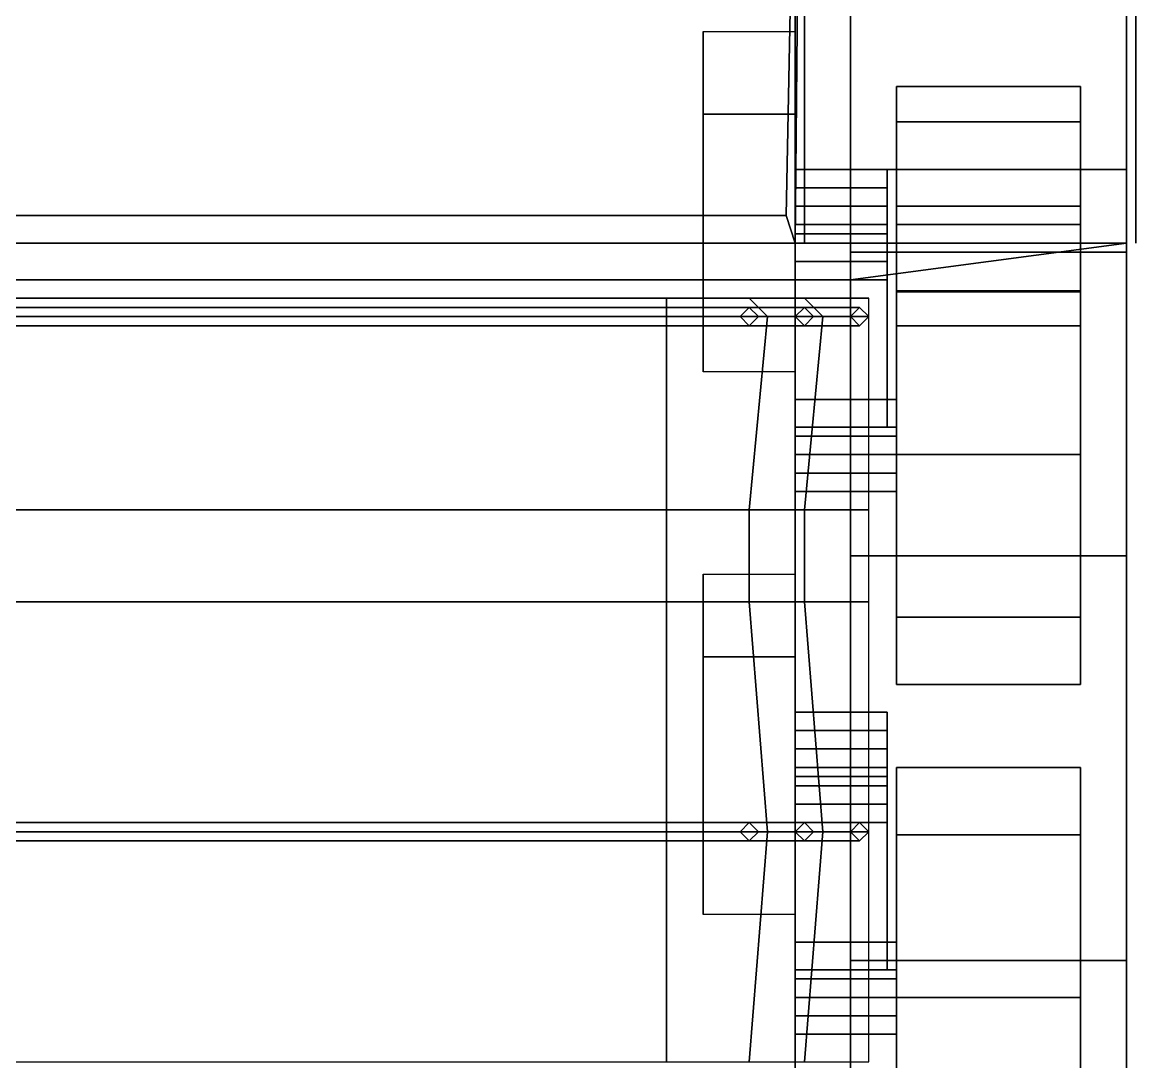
# Model space of a CAD drawing. Header units: millimetres. Extents: x -1.2 to 3, y -2.6 to 8.9.
# Drawn here: x 0 to 1.21, y -0.9 to 0.23 of the extents above; entities that cross this region are included whole.
import ezdxf

# ---------------------------------------------------------------- set-up
doc = ezdxf.new("R2010")
doc.units = ezdxf.units.MM
for name, color, linetype in [('mudguards', 6, 'Continuous'), ('tent', 3, 'Continuous'), ('tracks', 3, 'Continuous'), ('wheels', 2, 'Continuous')]:
    doc.layers.add(name, color=color, linetype=linetype)

msp = doc.modelspace()

# ---------------------------------------------------------------- linework, layer by layer
for points in [[(0.84, -2.16, 0.6), (0.84, -2.109999999999999, 0.5), (0.84, 1.95, 0.5), (0.84, 2.17, 0.6)], [(0.84, -2.16, 1.03), (0.84, -2.16, 0.6), (0.84, 2.17, 0.6), (0.84, 2.17, 1.03)], [(0.84, 1.95, 0.5), (0.84, -2.109999999999999, 0.5), (-0.84, -2.109999999999999, 0.5), (-0.84, 1.95, 0.5)], [(0.85, -0.01, 2.12), (0.85, -0.01000000000000001, 1.03), (0.85, 1.28, 1.03), (0.85, 1.03, 2.12)], [(0.8300000000000001, 0.02, 2.22), (0.84, -0.009999999999999787, 2.19), (0.85, 1.08, 2.16), (0.85, 1.04, 2.18)], [(0.84, -0.009999999999999787, 2.19), (0.85, -0.009999999999999787, 2.12), (0.85, 1.03, 2.12), (0.85, 1.08, 2.16)], [(-0.84, 1.04, 2.18), (-0.8300000000000001, 0.02, 2.22), (0.8300000000000001, 0.02, 2.22), (0.85, 1.04, 2.18)], [(0.7399999999999999, 0.1300000000000001, 0.38), (0.7399999999999999, -0.07000000000000006, 0.38), (0.7399999999999999, -0.1499999999999999, 0.5), (0.7399999999999999, 0.22, 0.5)], [(0.8399999999999999, 0.22, 0.5), (0.8399999999999999, 0.1300000000000001, 0.38), (0.7399999999999999, 0.1300000000000001, 0.38), (0.7399999999999999, 0.22, 0.5)], [(0.8399999999999999, -0.1499999999999999, 0.5), (0.8399999999999999, -0.07000000000000006, 0.38), (0.8399999999999999, 0.1300000000000001, 0.38), (0.8399999999999999, 0.22, 0.5)], [(0.8399999999999999, 0.1300000000000001, 0.38), (0.8399999999999999, -0.07000000000000006, 0.38), (0.7399999999999999, -0.07000000000000006, 0.38), (0.7399999999999999, 0.1300000000000001, 0.38)], [(-0.8300000000000001, 0.02, 2.22), (-0.84, -0.009999999999999787, 2.19), (0.84, -0.009999999999999787, 2.19), (0.8300000000000001, 0.02, 2.22)], [(1.2, -0.009999999999999787, 1.03), (1.2, -2.16, 1.03), (-1.2, -2.16, 1.03), (-1.2, -0.009999999999999787, 1.03)], [(0.9, -0.04999999999999982, 1.49), (1.2, -0.009999999999999787, 1.49), (-1.2, -0.01000000000000001, 1.49), (-0.9, -0.04999999999999999, 1.49)], [(-1.2, -0.009999999999999787, 1.03), (-1.2, -0.009999999999999787, 1.49), (1.2, -0.009999999999999981, 1.49), (1.2, -0.009999999999999787, 1.03)], [(-0.85, -0.01, 2.12), (-0.85, -0.01000000000000001, 1.03), (0.85, -0.01000000000000001, 1.03), (0.85, -0.01, 2.12)], [(-0.84, -0.009999999999999787, 2.19), (-0.85, -0.009999999999999787, 2.12), (0.85, -0.009999999999999787, 2.12), (0.84, -0.009999999999999787, 2.19)], [(0.9, -2.12, 1.49), (1.2, -2.16, 1.49), (1.2, -0.009999999999999787, 1.49), (0.9, -0.04999999999999982, 1.49)], [(1.2, -0.009999999999999787, 1.03), (1.2, -0.009999999999999981, 1.49), (1.2, -2.16, 1.49), (1.2, -2.16, 1.03)], [(-0.9, -0.04999999999999982, 1.07), (-0.9, -2.12, 1.07), (0.9, -2.12, 1.07), (0.9, -0.04999999999999982, 1.07)], [(0.9, -0.04999999999999982, 1.07), (0.9, -0.04999999999999982, 1.49), (-0.9, -0.04999999999999999, 1.49), (-0.9, -0.04999999999999982, 1.07)], [(0.9, -2.12, 1.07), (0.9, -2.12, 1.49), (0.9, -0.04999999999999982, 1.49), (0.9, -0.04999999999999982, 1.07)], [(0.7399999999999999, -0.1499999999999999, 0.5), (0.7399999999999999, -0.07000000000000006, 0.38), (0.8399999999999999, -0.07000000000000006, 0.38), (0.8399999999999999, -0.1499999999999999, 0.5)], [(0.7000000000000001, -0.07999999999999996, 2.2), (0.7000000000000001, -0.08999999999999997, 2.19), (-0.7000000000000001, -0.08999999999999997, 2.19), (-0.7000000000000001, -0.07999999999999996, 2.2)], [(0.7000000000000001, -0.08999999999999997, 2.21), (0.7000000000000001, -0.07999999999999996, 2.2), (-0.7000000000000001, -0.07999999999999996, 2.2), (-0.7000000000000001, -0.08999999999999997, 2.21)], [(0.7000000000000001, -0.09000000000000008, 2.19), (0.7000000000000001, -0.08000000000000007, 2.2), (0.79, -0.08000000000000007, 2.17), (0.78, -0.09000000000000008, 2.17)], [(0.7000000000000001, -0.08000000000000007, 2.2), (0.7000000000000001, -0.09000000000000008, 2.21), (0.8, -0.09000000000000008, 2.17), (0.79, -0.08000000000000007, 2.17)], [(0.7800000000000002, -0.09000000000000008, 2.17), (0.79, -0.08000000000000007, 2.17), (0.85, -0.08000000000000007, 2.08), (0.84, -0.09000000000000008, 2.08)], [(0.79, -0.08000000000000007, 2.17), (0.7999999999999998, -0.09000000000000008, 2.17), (0.86, -0.09000000000000008, 2.08), (0.85, -0.08000000000000007, 2.08)], [(0.8400000000000003, -0.09000000000000008, 2.08), (0.8500000000000001, -0.08000000000000007, 2.08), (0.91, -0.08000000000000007, 1.49), (0.9, -0.09000000000000008, 1.49)], [(0.8500000000000001, -0.08000000000000007, 2.08), (0.8599999999999999, -0.09000000000000008, 2.08), (0.92, -0.09000000000000008, 1.49), (0.91, -0.08000000000000007, 1.49)], [(0.7000000000000001, -0.08999999999999997, 2.19), (0.7000000000000001, -0.09999999999999998, 2.2), (-0.7000000000000001, -0.09999999999999998, 2.2), (-0.7000000000000001, -0.08999999999999997, 2.19)], [(0.7000000000000001, -0.09999999999999998, 2.2), (0.7000000000000001, -0.08999999999999997, 2.21), (-0.7000000000000001, -0.08999999999999997, 2.21), (-0.7000000000000001, -0.09999999999999998, 2.2)], [(0.7000000000000001, -0.1000000000000001, 2.2), (0.7000000000000001, -0.09000000000000008, 2.19), (0.78, -0.09000000000000008, 2.17), (0.79, -0.1000000000000001, 2.17)], [(0.7000000000000001, -0.09000000000000008, 2.21), (0.7000000000000001, -0.1000000000000001, 2.2), (0.79, -0.1000000000000001, 2.17), (0.8, -0.09000000000000008, 2.17)], [(0.79, -0.1000000000000001, 2.17), (0.7800000000000002, -0.09000000000000008, 2.17), (0.84, -0.09000000000000008, 2.08), (0.85, -0.1000000000000001, 2.08)], [(0.7999999999999998, -0.09000000000000008, 2.17), (0.79, -0.1000000000000001, 2.17), (0.85, -0.1000000000000001, 2.08), (0.86, -0.09000000000000008, 2.08)], [(0.8500000000000001, -0.1000000000000001, 2.08), (0.8400000000000003, -0.09000000000000008, 2.08), (0.9, -0.09000000000000008, 1.49), (0.91, -0.1000000000000001, 1.49)], [(0.8599999999999999, -0.09000000000000008, 2.08), (0.8500000000000001, -0.1000000000000001, 2.08), (0.91, -0.1000000000000001, 1.49), (0.92, -0.09000000000000008, 1.49)], [(0.8399999999999999, -0.3700000000000001, 0.5), (0.8399999999999999, -0.46, 0.38), (0.7399999999999999, -0.46, 0.38), (0.7399999999999999, -0.3700000000000001, 0.5)], [(0.7399999999999999, -0.46, 0.38), (0.7399999999999999, -0.6600000000000001, 0.38), (0.7399999999999999, -0.74, 0.5), (0.7399999999999999, -0.3700000000000001, 0.5)], [(0.8399999999999999, -0.74, 0.5), (0.8399999999999999, -0.6600000000000001, 0.38), (0.8399999999999999, -0.46, 0.38), (0.8399999999999999, -0.3700000000000001, 0.5)], [(0.8399999999999999, -0.46, 0.38), (0.8399999999999999, -0.6600000000000001, 0.38), (0.7399999999999999, -0.6600000000000001, 0.38), (0.7399999999999999, -0.46, 0.38)], [(0.7000000000000001, -0.65, 2.21), (0.7000000000000001, -0.64, 2.2), (-0.7000000000000001, -0.64, 2.2), (-0.7000000000000001, -0.65, 2.21)], [(0.7000000000000001, -0.64, 2.2), (0.7000000000000001, -0.65, 2.19), (-0.7000000000000001, -0.65, 2.19), (-0.7000000000000001, -0.64, 2.2)], [(0.7000000000000001, -0.6400000000000001, 2.2), (0.7000000000000001, -0.6500000000000001, 2.21), (0.8, -0.6500000000000001, 2.17), (0.79, -0.6400000000000001, 2.17)], [(0.7000000000000001, -0.6500000000000001, 2.19), (0.7000000000000001, -0.6400000000000001, 2.2), (0.79, -0.6400000000000001, 2.17), (0.78, -0.6500000000000001, 2.17)], [(0.7800000000000002, -0.6500000000000001, 2.17), (0.79, -0.6400000000000001, 2.17), (0.85, -0.6400000000000001, 2.08), (0.84, -0.6500000000000001, 2.08)], [(0.79, -0.6400000000000001, 2.17), (0.7999999999999998, -0.6500000000000001, 2.17), (0.86, -0.6500000000000001, 2.08), (0.85, -0.6400000000000001, 2.08)], [(0.8400000000000003, -0.6500000000000001, 2.08), (0.8500000000000001, -0.6400000000000001, 2.08), (0.91, -0.6400000000000001, 1.49), (0.9, -0.6500000000000001, 1.49)], [(0.8500000000000001, -0.6400000000000001, 2.08), (0.8599999999999999, -0.6500000000000001, 2.08), (0.92, -0.6500000000000001, 1.49), (0.91, -0.6400000000000001, 1.49)], [(0.7000000000000001, -0.66, 2.2), (0.7000000000000001, -0.65, 2.21), (-0.7000000000000001, -0.65, 2.21), (-0.7000000000000001, -0.66, 2.2)], [(0.7000000000000001, -0.65, 2.19), (0.7000000000000001, -0.66, 2.2), (-0.7000000000000001, -0.66, 2.2), (-0.7000000000000001, -0.65, 2.19)], [(0.7000000000000001, -0.6500000000000001, 2.21), (0.7000000000000001, -0.6600000000000001, 2.2), (0.79, -0.6600000000000001, 2.17), (0.8, -0.6500000000000001, 2.17)], [(0.7000000000000001, -0.6600000000000001, 2.2), (0.7000000000000001, -0.6500000000000001, 2.19), (0.78, -0.6500000000000001, 2.17), (0.79, -0.6600000000000001, 2.17)], [(0.79, -0.6600000000000001, 2.17), (0.7800000000000002, -0.6500000000000001, 2.17), (0.84, -0.6500000000000001, 2.08), (0.85, -0.6600000000000001, 2.08)], [(0.7999999999999998, -0.6500000000000001, 2.17), (0.79, -0.6600000000000001, 2.17), (0.85, -0.6600000000000001, 2.08), (0.86, -0.6500000000000001, 2.08)], [(0.8500000000000001, -0.6600000000000001, 2.08), (0.8400000000000003, -0.6500000000000001, 2.08), (0.9, -0.6500000000000001, 1.49), (0.91, -0.6600000000000001, 1.49)], [(0.8599999999999999, -0.6500000000000001, 2.08), (0.8500000000000001, -0.6600000000000001, 2.08), (0.91, -0.6600000000000001, 1.49), (0.92, -0.6500000000000001, 1.49)], [(0.7399999999999999, -0.74, 0.5), (0.7399999999999999, -0.6600000000000001, 0.38), (0.8399999999999999, -0.6600000000000001, 0.38), (0.8399999999999999, -0.74, 0.5)]]:
    msp.add_3dface(points)
at = {"color": 4}
for points in [[(0.9399999999999998, 0.07000000000000006, 0.42), (0.9399999999999998, 0.03000000000000003, 0.39), (0.8399999999999999, 0.03000000000000003, 0.39), (0.8399999999999999, 0.07000000000000006, 0.42)], [(0.9399999999999998, 0.07000000000000006, 0.46), (0.9399999999999998, 0.07000000000000006, 0.42), (0.8399999999999999, 0.07000000000000006, 0.42), (0.8399999999999999, 0.07000000000000006, 0.46)], [(0.8399999999999999, 0.07000000000000006, 0.46), (0.8399999999999999, 0.05000000000000004, 0.48), (0.9399999999999998, 0.05000000000000004, 0.48), (0.9399999999999998, 0.07000000000000006, 0.46)], [(0.9399999999999998, 0.03000000000000003, 0.49), (0.9399999999999998, 0, 0.49), (0.9399999999999998, 0.03000000000000003, 0.39), (0.9399999999999998, 0.07000000000000006, 0.42)], [(0.9399999999999998, 0.05000000000000004, 0.48), (0.9399999999999998, 0.03000000000000003, 0.49), (0.9399999999999998, 0.07000000000000006, 0.42), (0.9399999999999998, 0.07000000000000006, 0.46)], [(0.8399999999999999, 0.05000000000000004, 0.48), (0.8399999999999999, 0.03000000000000003, 0.49), (0.9399999999999998, 0.03000000000000003, 0.49), (0.9399999999999998, 0.05000000000000004, 0.48)], [(0.9399999999999998, 0.03000000000000003, 0.39), (0.9399999999999998, 0.01000000000000001, 0.39), (0.8399999999999999, 0.01000000000000001, 0.39), (0.8399999999999999, 0.03000000000000003, 0.39)], [(0.8399999999999999, 0.03000000000000003, 0.49), (0.8399999999999999, 0, 0.49), (0.9399999999999998, 0, 0.49), (0.9399999999999998, 0.03000000000000003, 0.49)], [(0.9399999999999998, 0, 0.49), (0.9399999999999998, -0.03000000000000003, 0.47), (0.9399999999999998, 0.01000000000000001, 0.39), (0.9399999999999998, 0.03000000000000003, 0.39)], [(0.9399999999999998, 0.01000000000000001, 0.39), (0.9399999999999998, -0.01000000000000001, 0.38), (0.8399999999999999, -0.01000000000000001, 0.38), (0.8399999999999999, 0.01000000000000001, 0.39)], [(0.8399999999999999, 0, 0.49), (0.8399999999999999, -0.03000000000000003, 0.47), (0.9399999999999998, -0.03000000000000003, 0.47), (0.9399999999999998, 0, 0.49)], [(0.9399999999999998, -0.03000000000000003, 0.47), (0.9399999999999998, -0.05000000000000004, 0.44), (0.9399999999999998, -0.01000000000000001, 0.38), (0.9399999999999998, 0.01000000000000001, 0.39)], [(0.9399999999999998, -0.01000000000000001, 0.38), (0.9399999999999998, -0.1799999999999999, 0.3), (0.8399999999999999, -0.1799999999999999, 0.3), (0.8399999999999999, -0.01000000000000001, 0.38)], [(0.8399999999999999, -0.1799999999999999, 0.3), (0.8399999999999999, -0.21, 0.36), (0.8399999999999999, -0.05000000000000004, 0.44), (0.8399999999999999, -0.01000000000000001, 0.38)], [(0.9399999999999998, -0.05000000000000004, 0.44), (0.9399999999999998, -0.21, 0.36), (0.9399999999999998, -0.1799999999999999, 0.3), (0.9399999999999998, -0.01000000000000001, 0.38)], [(0.8399999999999999, -0.03000000000000003, 0.47), (0.8399999999999999, -0.05000000000000004, 0.44), (0.9399999999999998, -0.05000000000000004, 0.44), (0.9399999999999998, -0.03000000000000003, 0.47)], [(0.8399999999999999, -0.05000000000000004, 0.44), (0.8399999999999999, -0.21, 0.36), (0.9399999999999998, -0.21, 0.36), (0.9399999999999998, -0.05000000000000004, 0.44)], [(0.8399999999999999, -0.1799999999999999, 0.2799999999999999), (0.8399999999999999, -0.1799999999999999, 0.3), (0.9500000000000001, -0.1799999999999999, 0.3), (0.9500000000000001, -0.1799999999999999, 0.2799999999999999)], [(0.8399999999999999, -0.21, 0.2599999999999999), (0.8399999999999999, -0.1799999999999999, 0.2799999999999999), (0.9500000000000001, -0.1799999999999999, 0.2799999999999999), (0.9500000000000001, -0.21, 0.2599999999999999)], [(0.8399999999999999, -0.22, 0.3599999999999999), (0.8399999999999999, -0.1799999999999999, 0.2799999999999999), (0.8399999999999999, -0.21, 0.2599999999999999), (0.8399999999999999, -0.24, 0.3599999999999999)], [(0.8399999999999999, -0.21, 0.36), (0.8399999999999999, -0.1799999999999999, 0.3), (0.8399999999999999, -0.1799999999999999, 0.2799999999999999), (0.8399999999999999, -0.22, 0.3599999999999999)], [(0.9500000000000001, -0.21, 0.36), (0.9500000000000001, -0.1799999999999999, 0.3), (0.9399999999999998, -0.1799999999999999, 0.3), (0.9399999999999998, -0.21, 0.36)], [(0.9500000000000001, -0.22, 0.3599999999999999), (0.9500000000000001, -0.21, 0.36), (0.8399999999999999, -0.21, 0.36), (0.8399999999999999, -0.22, 0.3599999999999999)], [(0.8399999999999999, -0.24, 0.2599999999999999), (0.8399999999999999, -0.21, 0.2599999999999999), (0.9500000000000001, -0.21, 0.2599999999999999), (0.9500000000000001, -0.24, 0.2599999999999999)], [(0.8399999999999999, -0.24, 0.3599999999999999), (0.8399999999999999, -0.21, 0.2599999999999999), (0.8399999999999999, -0.24, 0.2599999999999999), (0.8399999999999999, -0.28, 0.3299999999999999)], [(0.9500000000000001, -0.24, 0.3599999999999999), (0.9500000000000001, -0.22, 0.3599999999999999), (0.8399999999999999, -0.22, 0.3599999999999999), (0.8399999999999999, -0.24, 0.3599999999999999)], [(0.8399999999999999, -0.26, 0.2699999999999999), (0.8399999999999999, -0.24, 0.2599999999999999), (0.9500000000000001, -0.24, 0.2599999999999999), (0.9500000000000001, -0.26, 0.2699999999999999)], [(0.9500000000000001, -0.28, 0.3299999999999999), (0.9500000000000001, -0.24, 0.3599999999999999), (0.8399999999999999, -0.24, 0.3599999999999999), (0.8399999999999999, -0.28, 0.3299999999999999)], [(0.8399999999999999, -0.28, 0.3299999999999999), (0.8399999999999999, -0.24, 0.2599999999999999), (0.8399999999999999, -0.26, 0.2699999999999999), (0.8399999999999999, -0.28, 0.2899999999999999)], [(0.8399999999999999, -0.28, 0.2899999999999999), (0.8399999999999999, -0.26, 0.2699999999999999), (0.9500000000000001, -0.26, 0.2699999999999999), (0.9500000000000001, -0.28, 0.2899999999999999)], [(0.9500000000000001, -0.28, 0.2899999999999999), (0.9500000000000001, -0.28, 0.3299999999999999), (0.8399999999999999, -0.28, 0.3299999999999999), (0.8399999999999999, -0.28, 0.2899999999999999)], [(0.8399999999999999, -0.52, 0.46), (0.8399999999999999, -0.54, 0.48), (0.9399999999999998, -0.54, 0.48), (0.9399999999999998, -0.52, 0.46)], [(0.9399999999999998, -0.52, 0.46), (0.9399999999999998, -0.52, 0.42), (0.8399999999999999, -0.52, 0.42), (0.8399999999999999, -0.52, 0.46)], [(0.9399999999999998, -0.52, 0.42), (0.9399999999999998, -0.56, 0.39), (0.8399999999999999, -0.56, 0.39), (0.8399999999999999, -0.52, 0.42)], [(0.9399999999999998, -0.54, 0.48), (0.9399999999999998, -0.56, 0.49), (0.9399999999999998, -0.52, 0.42), (0.9399999999999998, -0.52, 0.46)], [(0.9399999999999998, -0.56, 0.49), (0.9399999999999998, -0.5900000000000001, 0.49), (0.9399999999999998, -0.56, 0.39), (0.9399999999999998, -0.52, 0.42)], [(0.8399999999999999, -0.54, 0.48), (0.8399999999999999, -0.56, 0.49), (0.9399999999999998, -0.56, 0.49), (0.9399999999999998, -0.54, 0.48)], [(0.8399999999999999, -0.56, 0.49), (0.8399999999999999, -0.5900000000000001, 0.49), (0.9399999999999998, -0.5900000000000001, 0.49), (0.9399999999999998, -0.56, 0.49)], [(0.9399999999999998, -0.56, 0.39), (0.9399999999999998, -0.5800000000000001, 0.39), (0.8399999999999999, -0.5800000000000001, 0.39), (0.8399999999999999, -0.56, 0.39)], [(0.9399999999999998, -0.5900000000000001, 0.49), (0.9399999999999998, -0.6200000000000001, 0.47), (0.9399999999999998, -0.5800000000000001, 0.39), (0.9399999999999998, -0.56, 0.39)], [(0.9399999999999998, -0.5800000000000001, 0.39), (0.9399999999999998, -0.6000000000000001, 0.38), (0.8399999999999999, -0.6000000000000001, 0.38), (0.8399999999999999, -0.5800000000000001, 0.39)], [(0.9399999999999998, -0.6200000000000001, 0.47), (0.9399999999999998, -0.6400000000000001, 0.44), (0.9399999999999998, -0.6000000000000001, 0.38), (0.9399999999999998, -0.5800000000000001, 0.39)], [(0.8399999999999999, -0.5900000000000001, 0.49), (0.8399999999999999, -0.6200000000000001, 0.47), (0.9399999999999998, -0.6200000000000001, 0.47), (0.9399999999999998, -0.5900000000000001, 0.49)], [(0.8399999999999999, -0.77, 0.3), (0.8399999999999999, -0.8, 0.36), (0.8399999999999999, -0.6400000000000001, 0.44), (0.8399999999999999, -0.6000000000000001, 0.38)], [(0.9399999999999998, -0.6000000000000001, 0.38), (0.9399999999999998, -0.77, 0.3), (0.8399999999999999, -0.77, 0.3), (0.8399999999999999, -0.6000000000000001, 0.38)], [(0.9399999999999998, -0.6400000000000001, 0.44), (0.9399999999999998, -0.8, 0.36), (0.9399999999999998, -0.77, 0.3), (0.9399999999999998, -0.6000000000000001, 0.38)], [(0.8399999999999999, -0.6200000000000001, 0.47), (0.8399999999999999, -0.6400000000000001, 0.44), (0.9399999999999998, -0.6400000000000001, 0.44), (0.9399999999999998, -0.6200000000000001, 0.47)], [(0.8399999999999999, -0.6400000000000001, 0.44), (0.8399999999999999, -0.8, 0.36), (0.9399999999999998, -0.8, 0.36), (0.9399999999999998, -0.6400000000000001, 0.44)], [(0.8399999999999999, -0.8, 0.36), (0.8399999999999999, -0.77, 0.3), (0.8399999999999999, -0.77, 0.2799999999999999), (0.8399999999999999, -0.81, 0.3599999999999999)], [(0.8399999999999999, -0.81, 0.3599999999999999), (0.8399999999999999, -0.77, 0.2799999999999999), (0.8399999999999999, -0.8, 0.2599999999999999), (0.8399999999999999, -0.8300000000000001, 0.3599999999999999)], [(0.8399999999999999, -0.8, 0.2599999999999999), (0.8399999999999999, -0.77, 0.2799999999999999), (0.9500000000000001, -0.77, 0.2799999999999999), (0.9500000000000001, -0.8, 0.2599999999999999)], [(0.8399999999999999, -0.77, 0.2799999999999999), (0.8399999999999999, -0.77, 0.3), (0.9500000000000001, -0.77, 0.3), (0.9500000000000001, -0.77, 0.2799999999999999)], [(0.9500000000000001, -0.8, 0.36), (0.9500000000000001, -0.77, 0.3), (0.9399999999999998, -0.77, 0.3), (0.9399999999999998, -0.8, 0.36)], [(0.8399999999999999, -0.8300000000000001, 0.3599999999999999), (0.8399999999999999, -0.8, 0.2599999999999999), (0.8399999999999999, -0.8300000000000001, 0.2599999999999999), (0.8399999999999999, -0.8700000000000001, 0.3299999999999999)], [(0.8399999999999999, -0.8300000000000001, 0.2599999999999999), (0.8399999999999999, -0.8, 0.2599999999999999), (0.9500000000000001, -0.8, 0.2599999999999999), (0.9500000000000001, -0.8300000000000001, 0.2599999999999999)], [(0.9500000000000001, -0.81, 0.3599999999999999), (0.9500000000000001, -0.8, 0.36), (0.8399999999999999, -0.8, 0.36), (0.8399999999999999, -0.81, 0.3599999999999999)], [(0.9500000000000001, -0.8300000000000001, 0.3599999999999999), (0.9500000000000001, -0.81, 0.3599999999999999), (0.8399999999999999, -0.81, 0.3599999999999999), (0.8399999999999999, -0.8300000000000001, 0.3599999999999999)], [(0.8399999999999999, -0.8700000000000001, 0.3299999999999999), (0.8399999999999999, -0.8300000000000001, 0.2599999999999999), (0.8399999999999999, -0.8500000000000001, 0.2699999999999999), (0.8399999999999999, -0.8700000000000001, 0.2899999999999999)], [(0.9500000000000001, -0.8700000000000001, 0.3299999999999999), (0.9500000000000001, -0.8300000000000001, 0.3599999999999999), (0.8399999999999999, -0.8300000000000001, 0.3599999999999999), (0.8399999999999999, -0.8700000000000001, 0.3299999999999999)], [(0.8399999999999999, -0.8500000000000001, 0.2699999999999999), (0.8399999999999999, -0.8300000000000001, 0.2599999999999999), (0.9500000000000001, -0.8300000000000001, 0.2599999999999999), (0.9500000000000001, -0.8500000000000001, 0.2699999999999999)], [(0.8399999999999999, -0.8700000000000001, 0.2899999999999999), (0.8399999999999999, -0.8500000000000001, 0.2699999999999999), (0.9500000000000001, -0.8500000000000001, 0.2699999999999999), (0.9500000000000001, -0.8700000000000001, 0.2899999999999999)], [(0.9500000000000001, -0.8700000000000001, 0.2899999999999999), (0.9500000000000001, -0.8700000000000001, 0.3299999999999999), (0.8399999999999999, -0.8700000000000001, 0.3299999999999999), (0.8399999999999999, -0.8700000000000001, 0.2899999999999999)]]:
    msp.add_3dface(points, dxfattribs=at)
at = {"layer": 'mudguards'}
for points in [[(1.21, -0.009999999999999787, 1.01), (1.21, 2.28, 1.01), (1.21, 2.26, 1.03), (1.21, -0.009999999999999787, 1.03)], [(1.2, -0.01000000000000001, 1.03), (1.2, 1.28, 1.03), (0.8399999999999999, 1.28, 1.03), (0.8399999999999999, -0.01000000000000001, 1.03)]]:
    msp.add_3dface(points, dxfattribs=at)
at = {"layer": 'tent'}
for points in [[(-0.9199999999999998, -0.07000000000000006, 1.49), (-0.8499999999999998, -0.07000000000000006, 2.08), (0.8500000000000002, -0.07000000000000006, 2.08), (0.9200000000000003, -0.07000000000000006, 1.49)], [(-0.8499999999999998, -0.07000000000000006, 2.08), (-0.7899999999999998, -0.07000000000000006, 2.17), (0.7900000000000003, -0.07000000000000006, 2.17), (0.8500000000000002, -0.07000000000000006, 2.08)], [(-0.7899999999999998, -0.07000000000000006, 2.17), (-0.6999999999999998, -0.07000000000000006, 2.2), (0.7000000000000003, -0.07000000000000006, 2.2), (0.7900000000000003, -0.07000000000000006, 2.17)], [(-0.6999999999999998, -0.07000000000000006, 2.2), (-0.6999999999999998, -0.09000000000000008, 2.22), (0.7000000000000003, -0.09000000000000008, 2.22), (0.7000000000000003, -0.07000000000000006, 2.2)], [(0.8100000000000003, -0.09000000000000008, 2.17), (0.7900000000000003, -0.07000000000000006, 2.17), (0.7000000000000003, -0.07000000000000006, 2.2), (0.7000000000000003, -0.09000000000000008, 2.22)], [(0.8700000000000002, -0.09000000000000008, 2.08), (0.8500000000000002, -0.07000000000000006, 2.08), (0.7900000000000003, -0.07000000000000006, 2.17), (0.8100000000000003, -0.09000000000000008, 2.17)], [(0.9200000000000003, -0.09000000000000008, 1.49), (0.9200000000000003, -0.07000000000000006, 1.49), (0.8500000000000002, -0.07000000000000006, 2.08), (0.8700000000000002, -0.09000000000000008, 2.08)], [(0.7000000000000003, -0.3, 2.2), (0.7000000000000003, -0.09000000000000008, 2.22), (-0.6999999999999998, -0.09000000000000008, 2.22), (-0.6999999999999998, -0.3, 2.2)], [(0.7900000000000003, -0.3, 2.17), (0.8100000000000003, -0.09000000000000008, 2.17), (0.7000000000000003, -0.09000000000000008, 2.22), (0.7000000000000003, -0.3, 2.2)], [(0.8500000000000002, -0.3, 2.08), (0.8700000000000002, -0.09000000000000008, 2.08), (0.8100000000000003, -0.09000000000000008, 2.17), (0.7900000000000003, -0.3, 2.17)], [(0.9200000000000003, -0.3000000000000005, 1.49), (0.9200000000000003, -0.09000000000000008, 1.49), (0.8700000000000002, -0.09000000000000008, 2.08), (0.8500000000000002, -0.3, 2.08)], [(0.7000000000000002, -0.4, 2.2), (0.7000000000000002, -0.3000000000000003, 2.2), (-0.7, -0.3000000000000003, 2.2), (-0.7, -0.4, 2.2)], [(0.7900000000000001, -0.4, 2.17), (0.7900000000000001, -0.3000000000000003, 2.17), (0.7000000000000002, -0.3000000000000003, 2.2), (0.7000000000000002, -0.4, 2.2)], [(0.8500000000000001, -0.4, 2.08), (0.8500000000000001, -0.3000000000000003, 2.08), (0.7900000000000001, -0.3000000000000003, 2.17), (0.7900000000000001, -0.4, 2.17)], [(0.9200000000000002, -0.4, 1.49), (0.9200000000000002, -0.3000000000000003, 1.49), (0.8500000000000001, -0.3000000000000003, 2.08), (0.8500000000000001, -0.4, 2.08)], [(-0.7, -0.4, 2.2), (-0.7000000000000001, -0.6500000000000002, 2.22), (0.7000000000000001, -0.6500000000000002, 2.22), (0.7000000000000002, -0.4, 2.2)], [(0.81, -0.6500000000000002, 2.17), (0.7900000000000001, -0.4, 2.17), (0.7000000000000002, -0.4, 2.2), (0.7000000000000001, -0.6500000000000002, 2.22)], [(0.87, -0.6500000000000002, 2.08), (0.8500000000000001, -0.4, 2.08), (0.7900000000000001, -0.4, 2.17), (0.81, -0.6500000000000002, 2.17)], [(0.92, -0.6500000000000005, 1.49), (0.9200000000000002, -0.4000000000000002, 1.49), (0.8500000000000001, -0.4, 2.08), (0.87, -0.6500000000000002, 2.08)], [(0.7000000000000001, -0.9, 2.2), (0.7000000000000001, -0.6499999999999998, 2.22), (-0.7000000000000001, -0.6499999999999998, 2.22), (-0.7000000000000001, -0.9, 2.2)], [(0.7900000000000001, -0.9, 2.17), (0.8100000000000002, -0.6499999999999998, 2.17), (0.7000000000000001, -0.6499999999999998, 2.22), (0.7000000000000001, -0.9, 2.2)], [(0.85, -0.9, 2.08), (0.87, -0.6499999999999998, 2.08), (0.8100000000000002, -0.6499999999999998, 2.17), (0.7900000000000001, -0.9, 2.17)], [(0.92, -0.9, 1.49), (0.92, -0.6499999999999998, 1.49), (0.87, -0.6499999999999998, 2.08), (0.85, -0.9, 2.08)]]:
    msp.add_3dface(points, dxfattribs=at)
at = {"layer": 'tracks'}
for points in [[(0.8999999999999999, 1.41, 0.02), (0.8999999999999999, -1.48, 0.02), (0.8999999999999999, -1.46, 0.06000000000000005), (0.8999999999999999, 1.4, 0.06)], [(1.2, 1.41, 0.02), (1.2, -1.48, 0.02), (0.8999999999999999, -1.48, 0.02), (0.8999999999999999, 1.41, 0.02)], [(1.2, -1.46, 0.06000000000000005), (1.2, -1.48, 0.02), (1.2, 1.41, 0.02), (1.2, 1.4, 0.06)], [(0.8999999999999999, 1.4, 0.06), (0.8999999999999999, -1.46, 0.06000000000000005), (1.2, -1.46, 0.06000000000000005), (1.2, 1.4, 0.06)], [(0.8999999999999999, 0.06999999999999999, 0.86), (0.8999999999999999, 0.39, 0.8300000000000001), (1.2, 0.39, 0.8300000000000001), (1.2, 0.06999999999999999, 0.86)], [(0.8999999999999999, 0.06999999999999999, 0.88), (0.8999999999999999, 0.39, 0.85), (0.8999999999999999, 0.39, 0.8300000000000001), (0.8999999999999999, 0.06999999999999999, 0.86)], [(1.2, 0.06999999999999999, 0.88), (1.2, 0.39, 0.85), (0.8999999999999999, 0.39, 0.85), (0.8999999999999999, 0.06999999999999999, 0.88)], [(1.2, 0.39, 0.8300000000000001), (1.2, 0.39, 0.85), (1.2, 0.06999999999999999, 0.88), (1.2, 0.06999999999999999, 0.86)], [(1.2, -0.02000000000000002, 0.88), (1.2, 0.07, 0.88), (0.8999999999999999, 0.07, 0.88), (0.8999999999999999, -0.02000000000000002, 0.88)], [(0.8999999999999999, -0.02000000000000002, 0.88), (0.8999999999999999, 0.07, 0.88), (0.8999999999999999, 0.07, 0.86), (0.8999999999999999, -0.02000000000000002, 0.86)], [(0.8999999999999999, -0.02000000000000002, 0.86), (0.8999999999999999, 0.07, 0.86), (1.2, 0.07, 0.86), (1.2, -0.02000000000000002, 0.86)], [(1.2, 0.07, 0.86), (1.2, 0.07, 0.88), (1.2, -0.02000000000000002, 0.88), (1.2, -0.02000000000000002, 0.86)], [(0.8999999999999999, -0.35, 0.8200000000000001), (0.8999999999999999, -0.02, 0.86), (1.2, -0.02, 0.86), (1.2, -0.35, 0.8200000000000001)], [(0.8999999999999999, -0.35, 0.84), (0.8999999999999999, -0.02, 0.88), (0.8999999999999999, -0.02, 0.86), (0.8999999999999999, -0.35, 0.8200000000000001)], [(1.2, -0.35, 0.84), (1.2, -0.02, 0.88), (0.8999999999999999, -0.02, 0.88), (0.8999999999999999, -0.35, 0.84)], [(1.2, -0.02, 0.86), (1.2, -0.02, 0.88), (1.2, -0.35, 0.84), (1.2, -0.35, 0.8200000000000001)], [(0.8999999999999999, -0.79, 0.84), (0.8999999999999999, -0.35, 0.84), (0.8999999999999999, -0.35, 0.8200000000000001), (0.8999999999999999, -0.79, 0.8200000000000001)], [(1.2, -0.79, 0.84), (1.2, -0.35, 0.84), (0.8999999999999999, -0.35, 0.84), (0.8999999999999999, -0.79, 0.84)], [(0.8999999999999999, -0.79, 0.8200000000000001), (0.8999999999999999, -0.35, 0.8200000000000001), (1.2, -0.35, 0.8200000000000001), (1.2, -0.79, 0.8200000000000001)], [(1.2, -0.35, 0.8200000000000001), (1.2, -0.35, 0.84), (1.2, -0.79, 0.84), (1.2, -0.79, 0.8200000000000001)], [(1.2, -1.07, 0.88), (1.2, -0.79, 0.84), (0.8999999999999999, -0.79, 0.84), (0.8999999999999999, -1.07, 0.88)], [(0.8999999999999999, -1.07, 0.88), (0.8999999999999999, -0.79, 0.84), (0.8999999999999999, -0.79, 0.8200000000000001), (0.8999999999999999, -1.08, 0.86)], [(0.8999999999999999, -1.08, 0.86), (0.8999999999999999, -0.79, 0.8200000000000001), (1.2, -0.79, 0.8200000000000001), (1.2, -1.08, 0.86)], [(1.2, -0.79, 0.8200000000000001), (1.2, -0.79, 0.84), (1.2, -1.07, 0.88), (1.2, -1.08, 0.86)]]:
    msp.add_3dface(points, dxfattribs=at)
at = {"layer": 'wheels'}
for points in [[(0.9500000000000001, 0.1599999999999999, 0.73), (0.9500000000000001, 0.121923881554251, 0.8219238815542511), (1.15, 0.121923881554251, 0.8219238815542511), (1.15, 0.1599999999999998, 0.73)], [(0.9500000000000001, 0.121923881554251, 0.6380761184457487), (0.9500000000000001, 0.1599999999999999, 0.73), (1.15, 0.1599999999999998, 0.73), (1.15, 0.121923881554251, 0.6380761184457487)], [(1.15, 0.121923881554251, 0.8219238815542511), (1.15, -0.1000000000000003, 0.73), (1.15, -0.0619238815542513, 0.6380761184457489), (1.15, 0.1599999999999998, 0.73)], [(1.15, 0.1599999999999998, 0.73), (1.15, -0.0619238815542513, 0.6380761184457489), (1.15, 0.02999999999999983, 0.6), (1.15, 0.121923881554251, 0.6380761184457487)], [(0.9500000000000001, 0.121923881554251, 0.8219238815542511), (0.9500000000000001, 0.02999999999999985, 0.86), (1.15, 0.02999999999999983, 0.86), (1.15, 0.121923881554251, 0.8219238815542511)], [(0.9500000000000001, 0.02999999999999985, 0.6), (0.9500000000000001, 0.121923881554251, 0.6380761184457487), (1.15, 0.121923881554251, 0.6380761184457487), (1.15, 0.02999999999999983, 0.6)], [(1.15, 0.02999999999999983, 0.86), (1.15, -0.0619238815542513, 0.8219238815542511), (1.15, -0.1000000000000003, 0.73), (1.15, 0.121923881554251, 0.8219238815542511)], [(0.9500000000000001, 0.02999999999999985, 0.86), (0.9500000000000001, -0.06192388155425127, 0.8219238815542511), (1.15, -0.0619238815542513, 0.8219238815542511), (1.15, 0.02999999999999983, 0.86)], [(0.9500000000000001, -0.06192388155425127, 0.6380761184457489), (0.9500000000000001, 0.02999999999999985, 0.6), (1.15, 0.02999999999999983, 0.6), (1.15, -0.0619238815542513, 0.6380761184457489)], [(0.9500000000000001, 0.009999999999999787, 0.31), (0.95, -0.4167766952966372, 0.1332233047033631), (0.95, -0.4900000000000002, 0.3099999999999999), (0.9500000000000001, -0.06322330470336324, 0.4867766952966369)], [(0.9500000000000001, -0.06322330470336346, 0.1332233047033631), (0.9500000000000001, -0.2400000000000002, 0.06), (0.95, -0.4167766952966372, 0.1332233047033631), (0.9500000000000001, 0.009999999999999787, 0.31)], [(0.9500000000000001, -0.06322330470336346, 0.1332233047033631), (0.9500000000000001, 0.009999999999999787, 0.31), (1.15, 0.009999999999999787, 0.31), (1.15, -0.06322330470336346, 0.1332233047033631)], [(0.9500000000000001, 0.009999999999999787, 0.31), (0.9500000000000001, -0.06322330470336324, 0.4867766952966369), (1.15, -0.06322330470336324, 0.4867766952966369), (1.15, 0.009999999999999787, 0.31)], [(1.15, -0.4167766952966372, 0.4867766952966369), (1.15, 0.009999999999999787, 0.31), (1.15, -0.06322330470336324, 0.4867766952966369), (1.15, -0.2400000000000002, 0.56)], [(1.15, -0.4900000000000002, 0.3100000000000001), (1.15, -0.06322330470336346, 0.1332233047033631), (1.15, 0.009999999999999787, 0.31), (1.15, -0.4167766952966372, 0.4867766952966369)], [(0.9500000000000001, -0.06192388155425127, 0.8219238815542511), (0.9500000000000001, -0.1000000000000003, 0.73), (1.15, -0.1000000000000003, 0.73), (1.15, -0.0619238815542513, 0.8219238815542511)], [(0.9500000000000001, -0.1000000000000003, 0.73), (0.9500000000000001, -0.06192388155425127, 0.6380761184457489), (1.15, -0.0619238815542513, 0.6380761184457489), (1.15, -0.1000000000000003, 0.73)], [(0.9500000000000001, -0.06322330470336324, 0.4867766952966369), (0.95, -0.4900000000000002, 0.3099999999999999), (0.95, -0.4167766952966372, 0.4867766952966369), (0.9500000000000001, -0.2400000000000002, 0.56)], [(0.9500000000000001, -0.06322330470336324, 0.4867766952966369), (0.9500000000000001, -0.2400000000000002, 0.56), (1.15, -0.2400000000000002, 0.56), (1.15, -0.06322330470336324, 0.4867766952966369)], [(0.9500000000000001, -0.2400000000000002, 0.06), (0.9500000000000001, -0.06322330470336346, 0.1332233047033631), (1.15, -0.06322330470336346, 0.1332233047033631), (1.15, -0.2400000000000002, 0.06)], [(1.15, -0.4167766952966372, 0.1332233047033631), (1.15, -0.2400000000000002, 0.06), (1.15, -0.06322330470336346, 0.1332233047033631), (1.15, -0.4900000000000002, 0.3100000000000001)], [(0.9500000000000001, -0.2400000000000002, 0.56), (0.95, -0.4167766952966372, 0.4867766952966369), (1.15, -0.4167766952966372, 0.4867766952966369), (1.15, -0.2400000000000002, 0.56)], [(0.95, -0.4167766952966372, 0.1332233047033631), (0.9500000000000001, -0.2400000000000002, 0.06), (1.15, -0.2400000000000002, 0.06), (1.15, -0.4167766952966372, 0.1332233047033631)], [(0.95, -0.4900000000000002, 0.3100000000000001), (0.95, -0.4167766952966372, 0.1332233047033631), (1.15, -0.4167766952966372, 0.1332233047033631), (1.15, -0.4900000000000002, 0.3100000000000001)], [(0.95, -0.4167766952966372, 0.4867766952966369), (0.95, -0.4900000000000002, 0.3100000000000001), (1.15, -0.4900000000000002, 0.3100000000000001), (1.15, -0.4167766952966372, 0.4867766952966369)], [(0.9500000000000001, -0.6532233047033635, 0.1332233047033631), (0.9500000000000001, -0.8300000000000003, 0.06), (0.95, -1.006776695296637, 0.1332233047033631), (0.9500000000000001, -0.5800000000000003, 0.31)], [(0.9500000000000001, -0.5800000000000003, 0.31), (0.95, -1.006776695296637, 0.1332233047033631), (0.95, -1.08, 0.3099999999999999), (0.9500000000000001, -0.6532233047033633, 0.4867766952966369)], [(0.9500000000000001, -0.6532233047033635, 0.1332233047033631), (0.9500000000000001, -0.5800000000000003, 0.31), (1.15, -0.5800000000000003, 0.31), (1.15, -0.6532233047033635, 0.1332233047033631)], [(0.9500000000000001, -0.5800000000000003, 0.31), (0.9500000000000001, -0.6532233047033633, 0.4867766952966369), (1.15, -0.6532233047033633, 0.4867766952966369), (1.15, -0.5800000000000003, 0.31)], [(1.15, -1.08, 0.3100000000000001), (1.15, -0.6532233047033635, 0.1332233047033631), (1.15, -0.5800000000000003, 0.31), (1.15, -1.006776695296637, 0.4867766952966369)], [(1.15, -1.006776695296637, 0.4867766952966369), (1.15, -0.5800000000000003, 0.31), (1.15, -0.6532233047033633, 0.4867766952966369), (1.15, -0.8300000000000003, 0.56)], [(0.9500000000000001, -0.6532233047033633, 0.4867766952966369), (0.95, -1.08, 0.3099999999999999), (0.95, -1.006776695296637, 0.4867766952966369), (0.9500000000000001, -0.8300000000000003, 0.56)], [(0.9500000000000001, -0.6532233047033633, 0.4867766952966369), (0.9500000000000001, -0.8300000000000003, 0.56), (1.15, -0.8300000000000003, 0.56), (1.15, -0.6532233047033633, 0.4867766952966369)], [(0.9500000000000001, -0.8300000000000003, 0.06), (0.9500000000000001, -0.6532233047033635, 0.1332233047033631), (1.15, -0.6532233047033635, 0.1332233047033631), (1.15, -0.8300000000000003, 0.06)], [(1.15, -1.006776695296637, 0.1332233047033631), (1.15, -0.8300000000000003, 0.06), (1.15, -0.6532233047033635, 0.1332233047033631), (1.15, -1.08, 0.3100000000000001)], [(0.95, -1.006776695296637, 0.1332233047033631), (0.9500000000000001, -0.8300000000000003, 0.06), (1.15, -0.8300000000000003, 0.06), (1.15, -1.006776695296637, 0.1332233047033631)], [(0.9500000000000001, -0.8300000000000003, 0.56), (0.95, -1.006776695296637, 0.4867766952966369), (1.15, -1.006776695296637, 0.4867766952966369), (1.15, -0.8300000000000003, 0.56)]]:
    msp.add_3dface(points, dxfattribs=at)

doc.saveas('drawing.dxf')
